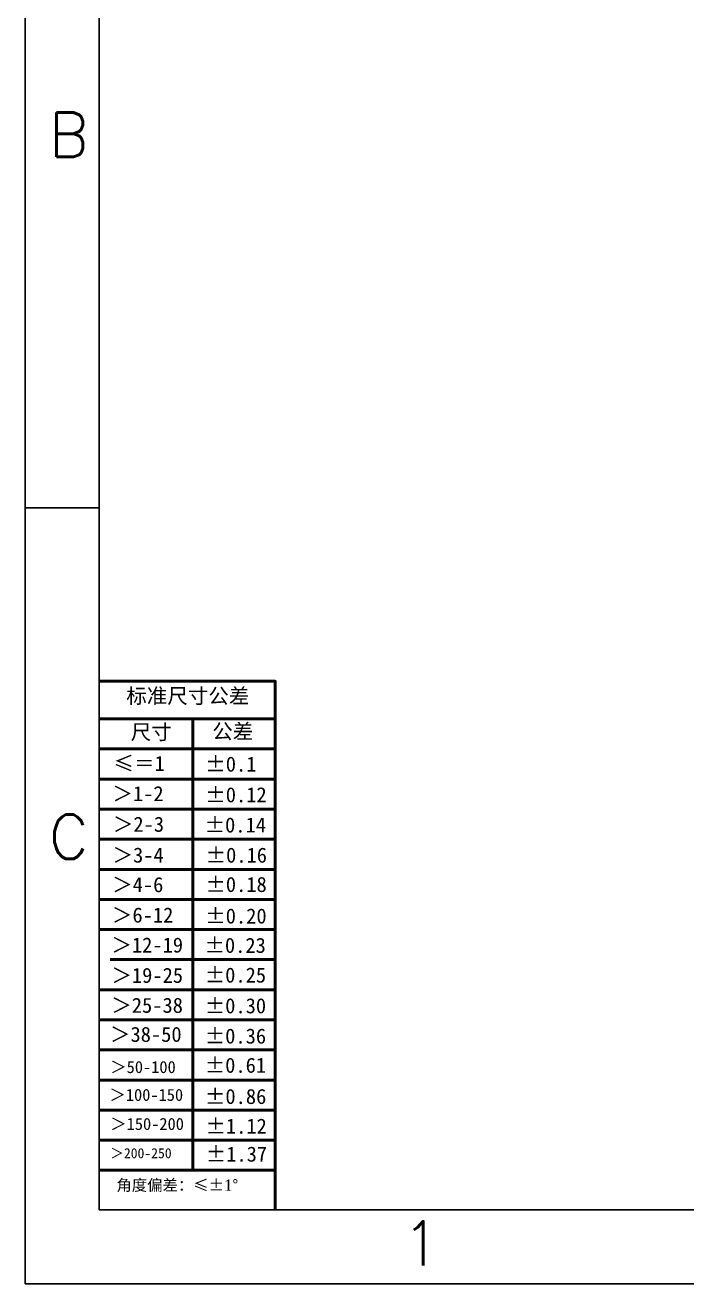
# Model space of a CAD drawing. Header units: millimetres. Extents: x 1063 to 4361, y 385 to 1055.
# Drawn here: x 3425.7 to 3601.8, y 385.4 to 720 of the extents above; entities that cross this region are included whole.
import ezdxf
from ezdxf.enums import TextEntityAlignment as Align

# ---------------------------------------------------------------- set-up
doc = ezdxf.new("R2010")
doc.units = ezdxf.units.MM
doc.linetypes.add('BORDER2', pattern=[22.225, 6.35, -3.175, 6.35, -3.175, 0, -3.175])
doc.layers.add('ZC', color=1, linetype='BORDER2', lineweight=13)
doc.styles.add('Roman', font='romans', dxfattribs={"bigfont": 'bigfont'})
doc.styles.add('s12', font='', dxfattribs={"height": 3})
doc.styles.get('s12').set_extended_font_data('SimSun')

msp = doc.modelspace()

# ---------------------------------------------------------------- linework, layer by layer
at = {"color": 0, "lineweight": -3}
for p, q in [((3425.749, 385.417), (3425.749, 1054.614)), ((3445.407, 415.6), (3445.407, 1034.957)), ((3445.407, 591.676), (3425.765, 591.676)), ((4340.851, 405.075), (3445.407, 405.075)), ((4360.509, 385.417), (3425.749, 385.417))]:
    msp.add_line(p, q, dxfattribs=at)
at = {"lineweight": 50}
msp.add_line((3445.407, 447.6), (3492.306, 447.6), dxfattribs=at)
msp.add_line((3445.407, 405.075), (3445.407, 415.6))
at = {"linetype": 'ByBlock', "lineweight": 50}
for points in [[(3445.407, 545.6), (3492.306, 545.6), (3492.306, 405.075)], [(3470.356, 535.6), (3470.356, 415.6)]]:
    msp.add_lwpolyline(points, dxfattribs=at)
at = {"layer": 'ZC', "color": 0, "linetype": 'ByBlock', "lineweight": 50}
for points in [[(3445.407, 535.6), (3492.306, 535.6)], [(3445.407, 527.6), (3492.306, 527.6)], [(3445.407, 519.6), (3492.306, 519.6)], [(3445.407, 511.6), (3492.306, 511.6)], [(3445.407, 503.6), (3492.306, 503.6)], [(3445.407, 495.6), (3492.306, 495.6)], [(3445.407, 487.6), (3492.306, 487.6)], [(3445.407, 479.6), (3492.306, 479.6)], [(3448.407, 471.6), (3492.306, 471.6)], [(3445.407, 463.6), (3492.306, 463.6)], [(3445.407, 455.6), (3492.306, 455.6)], [(3445.407, 439.6), (3492.306, 439.6)], [(3445.407, 431.6), (3492.306, 431.6)], [(3445.407, 423.6), (3492.306, 423.6)], [(3445.407, 415.6), (3492.306, 415.6)]]:
    msp.add_lwpolyline(points, dxfattribs=at)

# ---------------------------------------------------------------- texts
at = {"color": 0, "lineweight": -3, "style": 'Roman'}
for s, p in [('B', (3437.342, 684.976)), ('C', (3437.342, 498.375)), ('1', (3531.178, 390.266))]:
    msp.add_text(s, height=11.785, dxfattribs=at).set_placement(p, align=Align.CENTER)
at = {"layer": 'ZC', "color": 0, "linetype": 'ByBlock', "lineweight": 50, "attachment_point": 1, "style": 's12'}
for s, insert, char_height, width in [('{\\fKaiTi_GB2312|b0|i0|c134|p49;标准尺寸公差}', (3452.661, 543.714), 4, 327.68791), ('{\\fSimSun|b0|i0|c134|p54;尺寸}', (3453.84, 534.115), 4, 327.68791), ('{\\fSimSun|b0|i0|c134|p54;公差}', (3475.531, 534.283), 4, 327.68791), ('{\\fSimSun|b0|i0|c134|p54;≤＝1}', (3449.281, 525.786), 4, 327.68791), ('{\\fSimSun|b0|i0|c134|p54;±0.1}', (3473.69, 525.584), 4, 327.68791), ('{\\fSimSun|b0|i0|c134|p54;＞1-2}', (3448.978, 517.73), 4, 327.68791), ('{\\fSimSun|b0|i0|c134|p54;±0.12}', (3473.689, 517.427), 4, 327.68791), ('{\\fSimSun|b0|i0|c134|p54;＞2-3}', (3449.093, 509.59), 4, 327.68791), ('{\\fSimSun|b0|i0|c134|p54;±0.14}', (3473.504, 509.399), 4, 327.68791), ('{\\fSimSun|b0|i0|c134|p54;＞3-4}', (3449.004, 501.401), 4, 327.68791), ('{\\fSimSun|b0|i0|c134|p54;±0.16}', (3473.77, 501.384), 4, 327.68791), ('{\\fSimSun|b0|i0|c134|p54;＞4-6}', (3448.902, 493.537), 4, 327.68791), ('{\\fSimSun|b0|i0|c134|p54;±0.18}', (3473.707, 493.59), 4, 327.68791), ('{\\fSimSun|b0|i0|c134|p54;＞6-12}', (3448.841, 485.453), 4, 327.68791), ('{\\fSimSun|b0|i0|c134|p54;±0.20}', (3473.675, 485.203), 4, 327.68791), ('{\\fSimSun|b0|i0|c134|p54;＞12-19}', (3448.703, 477.491), 4, 327.68791), ('{\\fSimSun|b0|i0|c134|p54;±0.23}', (3473.465, 477.401), 4, 327.68791), ('{\\fSimSun|b0|i0|c134|p54;＞19-25}', (3448.701, 469.423), 4, 327.68791), ('{\\fSimSun|b0|i0|c134|p54;±0.25}', (3473.53, 469.497), 4, 327.68791), ('{\\fSimSun|b0|i0|c134|p54;＞25-38}', (3448.667, 461.46), 4, 327.68791), ('{\\fSimSun|b0|i0|c134|p54;±0.30}', (3473.53, 461.332), 4, 327.68791), ('{\\fSimSun|b0|i0|c134|p54;＞38-50}', (3448.32, 453.74), 4, 327.68791), ('{\\fSimSun|b0|i0|c134|p54;±0.36}', (3473.53, 453.286), 4, 327.68791), ('{\\fSimSun|b0|i0|c134|p54;±0.61}', (3473.53, 445.528), 4, 327.68791), ('{\\fSimSun|b0|i0|c134|p54;＞50-100}', (3448.389, 444.647), 3.2, 262.15033), ('{\\fSimSun|b0|i0|c134|p54;＞100-150}', (3448.18, 437.253), 3.2, 262.15033), ('{\\fSimSun|b0|i0|c134|p54;±0.86}', (3473.591, 437.231), 4, 327.68791), ('{\\fSimSun|b0|i0|c134|p54;＞150-200}', (3448.389, 429.52), 3.2, 262.15033), ('{\\fSimSun|b0|i0|c134|p54;±1.12}', (3473.721, 429.344), 4, 327.68791), ('{\\fSimSun|b0|i0|c134|p54;±1.37}', (3473.804, 421.905), 4, 327.68791), ('{\\fSimSun|b0|i0|c134|p54;\\H0.6667x;＞200-250}', (3448.389, 421.478), 4, 327.68791), ('{\\fSimSun|b0|i0|c134|p54;\\H0.75x;角度偏差：≤±\\f@Batang|b0|i0|c0|p18;1\\fSimSun|b0|i0|c134|p54;°}', (3450.022, 413.16), 4, 327.68791)]:
    msp.add_mtext(s, dxfattribs=dict(at, insert=insert, char_height=char_height, width=width))

doc.saveas('drawing.dxf')
